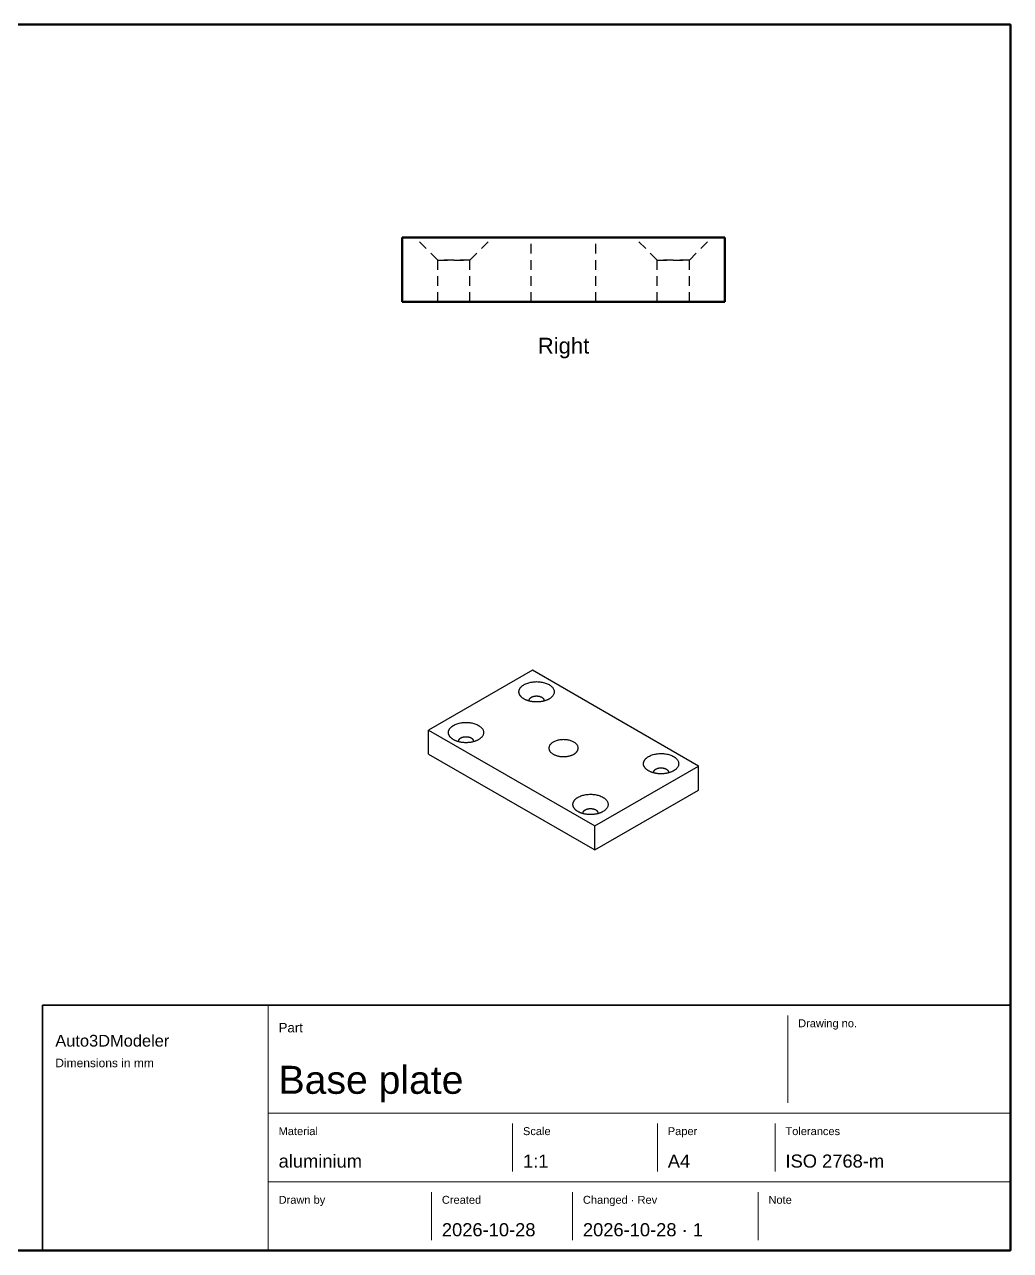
# Model space of a CAD drawing. Header units: millimetres. Extents: x 10 to 287, y 10 to 200.
# Drawn here: x 134.2 to 287, y 10 to 200 of the extents above; entities that cross this region are included whole.
import ezdxf
from ezdxf.enums import TextEntityAlignment as Align

# ---------------------------------------------------------------- set-up
doc = ezdxf.new("R2010")
doc.units = ezdxf.units.MM
doc.linetypes.add('HIDDEN', pattern=[2.5, 1.5, -1])
for name, color, linetype, lineweight in [('frame', 7, 'CONTINUOUS', 35), ('hidden', 8, 'HIDDEN', 25), ('text', 7, 'CONTINUOUS', 18), ('visible', 7, 'CONTINUOUS', 50)]:
    doc.layers.add(name, color=color, linetype=linetype, lineweight=lineweight)
doc.styles.get("Standard").update_dxf_attribs({"font": 'arial.ttf'})

msp = doc.modelspace()

# ---------------------------------------------------------------- linework, layer by layer
at = {"layer": 'frame', "lineweight": 13}
for p, q in [((172, 48), (172, 10)), ((252.5, 46.4), (252.5, 32.88)), ((172, 31.28), (287, 31.28)), ((209.866, 29.68), (209.866, 22.24)), ((232.305, 29.68), (232.305, 22.24)), ((250.537, 29.68), (250.537, 22.24)), ((172, 20.64), (287, 20.64)), ((197.3, 19.04), (197.3, 11.6)), ((219.15, 19.04), (219.15, 11.6)), ((247.9, 19.04), (247.9, 11.6))]:
    msp.add_line(p, q, dxfattribs=at)
at = {"layer": 'frame', "lineweight": 50}
msp.add_lwpolyline([(10, 200), (287, 200), (287, 10), (10, 10)], close=True, dxfattribs=at)
at = {"layer": 'frame', "lineweight": 35}
msp.add_lwpolyline([(137, 48), (287, 48), (287, 10), (137, 10)], close=True, dxfattribs=at)
at = {"layer": 'hidden'}
for points in [[(192.75, 157), (192.75, 167)], [(242.75, 167), (192.75, 167)], [(206.75, 167), (194.75, 167)], [(194.75, 167), (200.75, 167)], [(206.75, 167), (194.75, 167)], [(194.75, 167), (200.75, 167)], [(198.25, 163.5), (194.75, 167)], [(198.25, 163.5), (194.75, 167)], [(200.75, 167), (206.75, 167)], [(200.75, 167), (206.75, 167)], [(203.25, 163.5), (206.75, 167)], [(203.25, 163.5), (206.75, 167)], [(222.75, 167), (212.75, 167)], [(212.75, 167), (217.75, 167)], [(212.75, 157), (212.75, 167)], [(217.75, 167), (222.75, 167)], [(222.75, 157), (222.75, 167)], [(240.75, 167), (228.75, 167)], [(228.75, 167), (234.75, 167)], [(240.75, 167), (228.75, 167)], [(228.75, 167), (234.75, 167)], [(232.25, 163.5), (228.75, 167)], [(232.25, 163.5), (228.75, 167)], [(234.75, 167), (240.75, 167)], [(234.75, 167), (240.75, 167)], [(237.25, 163.5), (240.75, 167)], [(237.25, 163.5), (240.75, 167)], [(242.75, 157), (242.75, 167)], [(200.75, 163.5), (198.25, 163.5)], [(198.25, 163.5), (200.75, 163.5)], [(200.75, 163.5), (198.25, 163.5)], [(198.25, 163.5), (200.75, 163.5)], [(198.25, 157), (198.25, 163.5)], [(198.25, 157), (198.25, 163.5)], [(200.75, 163.5), (203.25, 163.5)], [(203.25, 163.5), (200.75, 163.5)], [(200.75, 163.5), (203.25, 163.5)], [(203.25, 163.5), (200.75, 163.5)], [(203.25, 157), (203.25, 163.5)], [(203.25, 157), (203.25, 163.5)], [(234.75, 163.5), (232.25, 163.5)], [(232.25, 163.5), (234.75, 163.5)], [(234.75, 163.5), (232.25, 163.5)], [(232.25, 163.5), (234.75, 163.5)], [(232.25, 157), (232.25, 163.5)], [(232.25, 157), (232.25, 163.5)], [(234.75, 163.5), (237.25, 163.5)], [(237.25, 163.5), (234.75, 163.5)], [(234.75, 163.5), (237.25, 163.5)], [(237.25, 163.5), (234.75, 163.5)], [(237.25, 157), (237.25, 163.5)], [(237.25, 157), (237.25, 163.5)], [(242.75, 157), (192.75, 157)], [(203.25, 157), (198.25, 157)], [(198.25, 157), (200.75, 157)], [(203.25, 157), (198.25, 157)], [(198.25, 157), (200.75, 157)], [(200.75, 157), (203.25, 157)], [(200.75, 157), (203.25, 157)], [(222.75, 157), (212.75, 157)], [(212.75, 157), (217.75, 157)], [(217.75, 157), (222.75, 157)], [(237.25, 157), (232.25, 157)], [(232.25, 157), (234.75, 157)], [(237.25, 157), (232.25, 157)], [(232.25, 157), (234.75, 157)], [(234.75, 157), (237.25, 157)], [(234.75, 157), (237.25, 157)]]:
    msp.add_lwpolyline(points, dxfattribs=at)
at = {"layer": 'visible', "lineweight": 50}
for points in [[(192.75, 157), (192.75, 167)], [(192.75, 167), (242.75, 167)], [(242.75, 157), (242.75, 167)], [(192.75, 157), (242.75, 157)]]:
    msp.add_lwpolyline(points, dxfattribs=at)
at = {"layer": 'visible', "lineweight": 30}
for points in [[(212.927, 99.923), (196.85, 90.641)], [(238.65, 85.072), (212.927, 99.923)], [(211.641, 95.468), (211.578, 95.505), (211.519, 95.543), (211.461, 95.582), (211.405, 95.623), (211.352, 95.664), (211.302, 95.706), (211.253, 95.749), (211.207, 95.794), (211.164, 95.839), (211.123, 95.885), (211.085, 95.931), (211.049, 95.979), (211.016, 96.026), (210.986, 96.075), (210.959, 96.124), (210.935, 96.174), (210.913, 96.224), (210.894, 96.274), (210.878, 96.325), (210.865, 96.376), (210.855, 96.427), (210.847, 96.478), (210.843, 96.53), (210.842, 96.582), (210.843, 96.633), (210.847, 96.684), (210.855, 96.736), (210.865, 96.787), (210.878, 96.838), (210.894, 96.889), (210.913, 96.939), (210.935, 96.989), (210.959, 97.039), (210.986, 97.088), (211.016, 97.136), (211.049, 97.184), (211.085, 97.231), (211.123, 97.278), (211.164, 97.324), (211.207, 97.369), (211.253, 97.413), (211.302, 97.457), (211.352, 97.499), (211.405, 97.54), (211.461, 97.581), (211.519, 97.62), (211.578, 97.658), (211.641, 97.695)], [(211.641, 97.695), (211.771, 97.766), (211.909, 97.831), (212.054, 97.891), (212.206, 97.946), (212.363, 97.994), (212.526, 98.037), (212.693, 98.073), (212.864, 98.103), (213.038, 98.126), (213.214, 98.143), (213.391, 98.153), (213.57, 98.157), (213.748, 98.153), (213.926, 98.143), (214.102, 98.126), (214.276, 98.103), (214.447, 98.073), (214.614, 98.037), (214.777, 97.994), (214.934, 97.946), (215.086, 97.891), (215.231, 97.831), (215.369, 97.766), (215.499, 97.695), (215.621, 97.62), (215.735, 97.54), (215.838, 97.457), (215.933, 97.369), (216.017, 97.278), (216.091, 97.184), (216.153, 97.088), (216.205, 96.989), (216.246, 96.889), (216.275, 96.787), (216.293, 96.684), (216.299, 96.582), (216.293, 96.478), (216.275, 96.376), (216.246, 96.274), (216.205, 96.174), (216.153, 96.075), (216.091, 95.979), (216.017, 95.885), (215.933, 95.794), (215.838, 95.706), (215.735, 95.623), (215.621, 95.543), (215.499, 95.468)], [(215.499, 95.468), (215.435, 95.432), (215.369, 95.397), (215.301, 95.364), (215.231, 95.332), (215.159, 95.301), (215.086, 95.272), (215.011, 95.244), (214.934, 95.217), (214.856, 95.192), (214.777, 95.169), (214.696, 95.147), (214.614, 95.126), (214.531, 95.107), (214.447, 95.09), (214.362, 95.074), (214.276, 95.06), (214.19, 95.047), (214.102, 95.036), (214.014, 95.027), (213.926, 95.02), (213.838, 95.014), (213.748, 95.01), (213.659, 95.007), (213.57, 95.006), (213.481, 95.007), (213.391, 95.01), (213.303, 95.014), (213.214, 95.02), (213.125, 95.027), (213.038, 95.036), (212.95, 95.047), (212.864, 95.06), (212.778, 95.074), (212.693, 95.09), (212.609, 95.107), (212.526, 95.126), (212.444, 95.147), (212.363, 95.169), (212.284, 95.192), (212.206, 95.217), (212.129, 95.244), (212.054, 95.272), (211.981, 95.301), (211.909, 95.332), (211.839, 95.364), (211.771, 95.397), (211.705, 95.432), (211.641, 95.468)], [(212.433, 95.282), (212.433, 95.293), (212.434, 95.303), (212.435, 95.314), (212.436, 95.325), (212.437, 95.336), (212.439, 95.346), (212.441, 95.357), (212.443, 95.368), (212.446, 95.378), (212.448, 95.389), (212.452, 95.399), (212.455, 95.41), (212.459, 95.421), (212.463, 95.431), (212.467, 95.442), (212.472, 95.452), (212.477, 95.462), (212.482, 95.473), (212.487, 95.483), (212.493, 95.493), (212.5, 95.503), (212.506, 95.513), (212.513, 95.523), (212.52, 95.533), (212.527, 95.543), (212.534, 95.553), (212.543, 95.563), (212.55, 95.572), (212.559, 95.582), (212.568, 95.591), (212.576, 95.601), (212.586, 95.61), (212.595, 95.619), (212.605, 95.629), (212.614, 95.638), (212.625, 95.647), (212.635, 95.655), (212.646, 95.664), (212.657, 95.673), (212.668, 95.682), (212.679, 95.69), (212.691, 95.699), (212.703, 95.707), (212.715, 95.715), (212.728, 95.723), (212.74, 95.731), (212.753, 95.739), (212.766, 95.746)], [(212.459, 95.143), (212.458, 95.146), (212.457, 95.148), (212.456, 95.152), (212.455, 95.154), (212.454, 95.157), (212.453, 95.16), (212.452, 95.163), (212.451, 95.166), (212.45, 95.168), (212.449, 95.172), (212.448, 95.174), (212.448, 95.177), (212.447, 95.18), (212.446, 95.183), (212.446, 95.186), (212.445, 95.189), (212.444, 95.192), (212.443, 95.195), (212.442, 95.197), (212.442, 95.2), (212.442, 95.203), (212.441, 95.206), (212.44, 95.209), (212.44, 95.212), (212.439, 95.215), (212.439, 95.218), (212.438, 95.221), (212.438, 95.224), (212.437, 95.227), (212.437, 95.229), (212.437, 95.232), (212.436, 95.235), (212.436, 95.238), (212.435, 95.241), (212.435, 95.244), (212.435, 95.247), (212.435, 95.25), (212.434, 95.253), (212.434, 95.256), (212.434, 95.258), (212.434, 95.262), (212.434, 95.264), (212.433, 95.267), (212.433, 95.27), (212.433, 95.273), (212.433, 95.276), (212.433, 95.279), (212.433, 95.282)], [(212.766, 95.746), (212.807, 95.768), (212.849, 95.79), (212.893, 95.809), (212.939, 95.828), (212.985, 95.845), (213.034, 95.861), (213.084, 95.875), (213.135, 95.888), (213.187, 95.9), (213.24, 95.91), (213.294, 95.919), (213.348, 95.926), (213.403, 95.931), (213.459, 95.935), (213.514, 95.938), (213.57, 95.938), (213.626, 95.938), (213.682, 95.935), (213.737, 95.931), (213.792, 95.926), (213.846, 95.919), (213.9, 95.91), (213.953, 95.9), (214.005, 95.888), (214.056, 95.875), (214.106, 95.861), (214.155, 95.845), (214.202, 95.828), (214.247, 95.809), (214.291, 95.79), (214.334, 95.768), (214.374, 95.746), (214.412, 95.723), (214.449, 95.699), (214.483, 95.673), (214.515, 95.647), (214.545, 95.619), (214.572, 95.591), (214.598, 95.563), (214.62, 95.533), (214.64, 95.503), (214.658, 95.473), (214.673, 95.442), (214.685, 95.41), (214.695, 95.378), (214.702, 95.346), (214.706, 95.314), (214.707, 95.282)], [(214.707, 95.282), (214.707, 95.279), (214.707, 95.276), (214.707, 95.273), (214.707, 95.27), (214.707, 95.267), (214.707, 95.264), (214.706, 95.262), (214.706, 95.258), (214.706, 95.256), (214.706, 95.253), (214.706, 95.25), (214.705, 95.247), (214.705, 95.244), (214.705, 95.241), (214.704, 95.238), (214.704, 95.235), (214.703, 95.232), (214.703, 95.229), (214.703, 95.227), (214.702, 95.224), (214.702, 95.221), (214.702, 95.218), (214.701, 95.215), (214.7, 95.212), (214.7, 95.209), (214.699, 95.206), (214.699, 95.203), (214.698, 95.2), (214.697, 95.197), (214.697, 95.195), (214.696, 95.192), (214.695, 95.189), (214.695, 95.186), (214.694, 95.183), (214.693, 95.18), (214.692, 95.177), (214.692, 95.174), (214.691, 95.172), (214.69, 95.168), (214.689, 95.166), (214.688, 95.163), (214.687, 95.16), (214.686, 95.157), (214.685, 95.154), (214.684, 95.152), (214.683, 95.148), (214.682, 95.146), (214.681, 95.143)], [(200.708, 89.156), (200.646, 89.193), (200.586, 89.231), (200.529, 89.271), (200.473, 89.311), (200.42, 89.352), (200.369, 89.395), (200.321, 89.438), (200.275, 89.482), (200.231, 89.527), (200.191, 89.573), (200.153, 89.62), (200.117, 89.667), (200.084, 89.715), (200.054, 89.764), (200.027, 89.813), (200.002, 89.862), (199.981, 89.912), (199.962, 89.962), (199.946, 90.013), (199.933, 90.064), (199.923, 90.115), (199.915, 90.167), (199.911, 90.218), (199.909, 90.27), (199.911, 90.321), (199.915, 90.373), (199.923, 90.424), (199.933, 90.475), (199.946, 90.526), (199.962, 90.577), (199.981, 90.627), (200.002, 90.678), (200.027, 90.727), (200.054, 90.776), (200.084, 90.824), (200.117, 90.873), (200.153, 90.92), (200.191, 90.966), (200.231, 91.012), (200.275, 91.057), (200.321, 91.101), (200.369, 91.145), (200.42, 91.187), (200.473, 91.229), (200.529, 91.269), (200.586, 91.308), (200.646, 91.346), (200.708, 91.384)], [(200.708, 91.384), (200.839, 91.454), (200.977, 91.519), (201.122, 91.579), (201.274, 91.634), (201.431, 91.682), (201.594, 91.725), (201.761, 91.761), (201.932, 91.791), (202.105, 91.815), (202.282, 91.832), (202.459, 91.842), (202.638, 91.845), (202.816, 91.842), (202.994, 91.832), (203.17, 91.815), (203.344, 91.791), (203.515, 91.761), (203.682, 91.725), (203.845, 91.682), (204.002, 91.634), (204.153, 91.579), (204.299, 91.519), (204.437, 91.454), (204.567, 91.384), (204.689, 91.308), (204.802, 91.229), (204.906, 91.145), (205, 91.057), (205.085, 90.966), (205.158, 90.873), (205.221, 90.776), (205.273, 90.678), (205.314, 90.577), (205.343, 90.475), (205.36, 90.373), (205.366, 90.27), (205.36, 90.167), (205.343, 90.064), (205.314, 89.962), (205.273, 89.862), (205.221, 89.764), (205.158, 89.667), (205.085, 89.573), (205, 89.482), (204.906, 89.395), (204.802, 89.311), (204.689, 89.231), (204.567, 89.156)], [(196.85, 86.928), (196.85, 90.641)], [(196.85, 90.641), (222.573, 75.79)], [(201.501, 88.97), (201.501, 88.981), (201.501, 88.992), (201.502, 89.002), (201.503, 89.013), (201.505, 89.024), (201.506, 89.035), (201.508, 89.045), (201.51, 89.056), (201.513, 89.066), (201.516, 89.077), (201.519, 89.088), (201.523, 89.098), (201.526, 89.109), (201.53, 89.119), (201.535, 89.13), (201.54, 89.14), (201.545, 89.151), (201.55, 89.161), (201.555, 89.171), (201.561, 89.181), (201.567, 89.191), (201.574, 89.201), (201.58, 89.211), (201.587, 89.221), (201.595, 89.231), (201.602, 89.241), (201.61, 89.251), (201.618, 89.261), (201.626, 89.27), (201.635, 89.28), (201.644, 89.289), (201.653, 89.298), (201.663, 89.307), (201.672, 89.317), (201.682, 89.326), (201.692, 89.335), (201.703, 89.344), (201.714, 89.352), (201.725, 89.361), (201.736, 89.37), (201.747, 89.378), (201.759, 89.387), (201.771, 89.395), (201.783, 89.403), (201.796, 89.411), (201.808, 89.419), (201.821, 89.427), (201.834, 89.434)], [(201.834, 89.434), (201.874, 89.457), (201.917, 89.477), (201.961, 89.498), (202.006, 89.516), (202.053, 89.533), (202.102, 89.549), (202.152, 89.563), (202.203, 89.577), (202.255, 89.588), (202.308, 89.598), (202.362, 89.607), (202.416, 89.614), (202.471, 89.619), (202.526, 89.623), (202.582, 89.626), (202.638, 89.627), (202.694, 89.626), (202.749, 89.623), (202.805, 89.619), (202.86, 89.614), (202.914, 89.607), (202.968, 89.598), (203.021, 89.588), (203.073, 89.577), (203.124, 89.563), (203.173, 89.549), (203.222, 89.533), (203.269, 89.516), (203.315, 89.498), (203.359, 89.477), (203.401, 89.457), (203.442, 89.434), (203.48, 89.411), (203.517, 89.387), (203.551, 89.361), (203.583, 89.335), (203.613, 89.307), (203.64, 89.28), (203.665, 89.251), (203.688, 89.221), (203.708, 89.191), (203.725, 89.161), (203.74, 89.13), (203.753, 89.098), (203.762, 89.066), (203.769, 89.035), (203.773, 89.002), (203.775, 88.97)], [(204.567, 89.156), (204.503, 89.12), (204.437, 89.086), (204.368, 89.052), (204.299, 89.02), (204.227, 88.989), (204.153, 88.96), (204.078, 88.932), (204.002, 88.905), (203.924, 88.88), (203.845, 88.857), (203.764, 88.835), (203.682, 88.815), (203.599, 88.795), (203.515, 88.778), (203.43, 88.762), (203.344, 88.748), (203.257, 88.736), (203.17, 88.725), (203.082, 88.715), (202.994, 88.708), (202.905, 88.702), (202.816, 88.698), (202.727, 88.695), (202.638, 88.694), (202.549, 88.695), (202.459, 88.698), (202.37, 88.702), (202.282, 88.708), (202.193, 88.715), (202.105, 88.725), (202.018, 88.736), (201.932, 88.748), (201.846, 88.762), (201.761, 88.778), (201.676, 88.795), (201.594, 88.815), (201.512, 88.835), (201.431, 88.857), (201.352, 88.88), (201.274, 88.905), (201.197, 88.932), (201.122, 88.96), (201.048, 88.989), (200.977, 89.02), (200.907, 89.052), (200.839, 89.086), (200.772, 89.12), (200.708, 89.156)], [(201.527, 88.831), (201.526, 88.834), (201.525, 88.837), (201.524, 88.84), (201.523, 88.842), (201.522, 88.845), (201.521, 88.848), (201.52, 88.851), (201.519, 88.854), (201.518, 88.857), (201.517, 88.86), (201.516, 88.863), (201.515, 88.865), (201.515, 88.868), (201.514, 88.871), (201.513, 88.874), (201.512, 88.877), (201.512, 88.88), (201.511, 88.883), (201.51, 88.886), (201.51, 88.889), (201.509, 88.891), (201.509, 88.895), (201.508, 88.897), (201.507, 88.9), (201.507, 88.903), (201.506, 88.906), (201.506, 88.909), (201.505, 88.912), (201.505, 88.915), (201.505, 88.918), (201.504, 88.92), (201.504, 88.924), (201.504, 88.926), (201.503, 88.93), (201.503, 88.932), (201.503, 88.935), (201.502, 88.938), (201.502, 88.941), (201.502, 88.944), (201.502, 88.947), (201.501, 88.95), (201.501, 88.953), (201.501, 88.955), (201.501, 88.959), (201.501, 88.961), (201.501, 88.965), (201.501, 88.967), (201.501, 88.97)], [(203.775, 88.97), (203.775, 88.967), (203.775, 88.965), (203.775, 88.961), (203.775, 88.959), (203.774, 88.955), (203.774, 88.953), (203.774, 88.95), (203.774, 88.947), (203.774, 88.944), (203.774, 88.941), (203.773, 88.938), (203.773, 88.935), (203.773, 88.932), (203.772, 88.93), (203.772, 88.926), (203.772, 88.924), (203.771, 88.92), (203.771, 88.918), (203.77, 88.915), (203.77, 88.912), (203.77, 88.909), (203.769, 88.906), (203.769, 88.903), (203.768, 88.9), (203.768, 88.897), (203.767, 88.895), (203.766, 88.891), (203.766, 88.889), (203.765, 88.886), (203.765, 88.883), (203.764, 88.88), (203.763, 88.877), (203.762, 88.874), (203.761, 88.871), (203.761, 88.868), (203.76, 88.865), (203.759, 88.863), (203.758, 88.86), (203.757, 88.857), (203.756, 88.854), (203.755, 88.851), (203.755, 88.848), (203.754, 88.845), (203.753, 88.842), (203.752, 88.84), (203.751, 88.837), (203.75, 88.834), (203.749, 88.831)], [(220.024, 87.856), (220.019, 87.942), (220.004, 88.028), (219.98, 88.112), (219.946, 88.196), (219.903, 88.278), (219.85, 88.359), (219.789, 88.437), (219.719, 88.513), (219.64, 88.586), (219.554, 88.655), (219.459, 88.722), (219.358, 88.784), (219.249, 88.843), (219.134, 88.898), (219.013, 88.948), (218.887, 88.993), (218.755, 89.034), (218.62, 89.069), (218.481, 89.1), (218.338, 89.124), (218.193, 89.144), (218.047, 89.158), (217.899, 89.166), (217.75, 89.169), (217.601, 89.166), (217.453, 89.158), (217.307, 89.144), (217.162, 89.124), (217.019, 89.1), (216.88, 89.069), (216.745, 89.034), (216.613, 88.993), (216.487, 88.948), (216.366, 88.898), (216.251, 88.843), (216.142, 88.784), (216.041, 88.722), (215.946, 88.655), (215.86, 88.586), (215.781, 88.513), (215.711, 88.437), (215.65, 88.359), (215.597, 88.278), (215.554, 88.196), (215.52, 88.112), (215.496, 88.028), (215.481, 87.942), (215.476, 87.856)], [(215.476, 87.856), (215.479, 87.792), (215.487, 87.728), (215.501, 87.664), (215.52, 87.6), (215.545, 87.538), (215.574, 87.475), (215.609, 87.414), (215.65, 87.354), (215.695, 87.295), (215.745, 87.238), (215.8, 87.182), (215.86, 87.127), (215.924, 87.074), (215.992, 87.024), (216.065, 86.975), (216.142, 86.928), (216.223, 86.884), (216.308, 86.841), (216.396, 86.802), (216.487, 86.765), (216.581, 86.731), (216.678, 86.699), (216.778, 86.67), (216.88, 86.644), (216.984, 86.62), (217.09, 86.6), (217.198, 86.583), (217.307, 86.569), (217.416, 86.558), (217.527, 86.55), (217.639, 86.545), (217.75, 86.544), (217.861, 86.545), (217.973, 86.55), (218.084, 86.558), (218.193, 86.569), (218.302, 86.583), (218.41, 86.6), (218.516, 86.62), (218.62, 86.644), (218.722, 86.67), (218.822, 86.699), (218.919, 86.731), (219.013, 86.765), (219.104, 86.802), (219.192, 86.841), (219.277, 86.884), (219.358, 86.928)], [(219.358, 86.928), (219.384, 86.943), (219.409, 86.959), (219.435, 86.975), (219.459, 86.991), (219.484, 87.007), (219.508, 87.024), (219.531, 87.04), (219.554, 87.057), (219.576, 87.074), (219.598, 87.092), (219.619, 87.109), (219.64, 87.127), (219.661, 87.145), (219.681, 87.163), (219.7, 87.182), (219.719, 87.2), (219.737, 87.219), (219.755, 87.238), (219.773, 87.257), (219.789, 87.276), (219.805, 87.295), (219.821, 87.315), (219.836, 87.334), (219.85, 87.354), (219.864, 87.374), (219.878, 87.394), (219.891, 87.414), (219.903, 87.434), (219.914, 87.455), (219.926, 87.475), (219.936, 87.496), (219.946, 87.517), (219.955, 87.538), (219.964, 87.558), (219.972, 87.579), (219.98, 87.6), (219.987, 87.621), (219.993, 87.643), (219.999, 87.664), (220.004, 87.685), (220.009, 87.706), (220.013, 87.728), (220.016, 87.749), (220.019, 87.77), (220.021, 87.792), (220.022, 87.814), (220.023, 87.835), (220.024, 87.856)], [(196.85, 86.928), (222.573, 72.077)], [(230.933, 84.329), (230.871, 84.366), (230.811, 84.405), (230.753, 84.444), (230.698, 84.484), (230.645, 84.526), (230.594, 84.568), (230.545, 84.611), (230.5, 84.656), (230.456, 84.701), (230.415, 84.747), (230.377, 84.793), (230.342, 84.84), (230.309, 84.888), (230.279, 84.937), (230.251, 84.986), (230.227, 85.035), (230.205, 85.085), (230.186, 85.136), (230.17, 85.186), (230.157, 85.238), (230.147, 85.289), (230.14, 85.34), (230.135, 85.391), (230.134, 85.443), (230.135, 85.495), (230.14, 85.546), (230.147, 85.597), (230.157, 85.649), (230.17, 85.7), (230.186, 85.751), (230.205, 85.801), (230.227, 85.851), (230.251, 85.9), (230.279, 85.949), (230.309, 85.998), (230.342, 86.046), (230.377, 86.093), (230.415, 86.14), (230.456, 86.186), (230.5, 86.231), (230.545, 86.275), (230.594, 86.318), (230.645, 86.36), (230.698, 86.402), (230.753, 86.442), (230.811, 86.482), (230.871, 86.52), (230.933, 86.557)], [(230.933, 86.557), (231.063, 86.627), (231.201, 86.693), (231.347, 86.753), (231.498, 86.807), (231.655, 86.856), (231.818, 86.898), (231.985, 86.935), (232.156, 86.965), (232.33, 86.988), (232.506, 87.005), (232.684, 87.015), (232.862, 87.018), (233.041, 87.015), (233.218, 87.005), (233.395, 86.988), (233.568, 86.965), (233.739, 86.935), (233.906, 86.898), (234.069, 86.856), (234.226, 86.807), (234.378, 86.753), (234.523, 86.693), (234.661, 86.627), (234.792, 86.557), (234.914, 86.482), (235.027, 86.402), (235.131, 86.318), (235.225, 86.231), (235.309, 86.14), (235.383, 86.046), (235.446, 85.949), (235.498, 85.851), (235.538, 85.751), (235.567, 85.649), (235.585, 85.546), (235.591, 85.443), (235.585, 85.34), (235.567, 85.238), (235.538, 85.136), (235.498, 85.035), (235.446, 84.937), (235.383, 84.84), (235.309, 84.747), (235.225, 84.656), (235.131, 84.568), (235.027, 84.484), (234.914, 84.405), (234.792, 84.329)], [(222.573, 75.79), (238.65, 85.072)], [(234.792, 84.329), (234.728, 84.293), (234.661, 84.259), (234.593, 84.225), (234.523, 84.193), (234.452, 84.163), (234.378, 84.133), (234.303, 84.105), (234.226, 84.079), (234.148, 84.054), (234.069, 84.03), (233.988, 84.008), (233.906, 83.988), (233.824, 83.969), (233.739, 83.951), (233.654, 83.936), (233.568, 83.922), (233.482, 83.909), (233.395, 83.898), (233.307, 83.889), (233.218, 83.881), (233.13, 83.875), (233.041, 83.871), (232.951, 83.868), (232.862, 83.868), (232.773, 83.868), (232.684, 83.871), (232.595, 83.875), (232.506, 83.881), (232.418, 83.889), (232.33, 83.898), (232.243, 83.909), (232.156, 83.922), (232.07, 83.936), (231.985, 83.951), (231.901, 83.969), (231.818, 83.988), (231.736, 84.008), (231.655, 84.03), (231.576, 84.054), (231.498, 84.079), (231.422, 84.105), (231.347, 84.133), (231.273, 84.163), (231.201, 84.193), (231.132, 84.225), (231.063, 84.259), (230.997, 84.293), (230.933, 84.329)], [(231.725, 84.144), (231.725, 84.155), (231.726, 84.165), (231.727, 84.176), (231.728, 84.186), (231.729, 84.197), (231.731, 84.208), (231.733, 84.219), (231.735, 84.229), (231.738, 84.24), (231.74, 84.25), (231.744, 84.261), (231.747, 84.272), (231.751, 84.282), (231.755, 84.293), (231.76, 84.303), (231.764, 84.314), (231.769, 84.324), (231.775, 84.334), (231.78, 84.345), (231.786, 84.355), (231.792, 84.365), (231.798, 84.375), (231.805, 84.385), (231.812, 84.395), (231.819, 84.405), (231.827, 84.415), (231.835, 84.424), (231.843, 84.434), (231.851, 84.443), (231.86, 84.453), (231.869, 84.462), (231.878, 84.472), (231.887, 84.481), (231.897, 84.49), (231.907, 84.499), (231.917, 84.508), (231.927, 84.517), (231.938, 84.526), (231.949, 84.535), (231.961, 84.543), (231.972, 84.551), (231.983, 84.56), (231.996, 84.568), (232.007, 84.576), (232.02, 84.584), (232.032, 84.592), (232.046, 84.6), (232.058, 84.608)], [(231.751, 84.004), (231.75, 84.007), (231.749, 84.01), (231.748, 84.013), (231.747, 84.016), (231.746, 84.019), (231.745, 84.022), (231.745, 84.024), (231.744, 84.027), (231.743, 84.03), (231.742, 84.033), (231.741, 84.036), (231.74, 84.039), (231.739, 84.042), (231.739, 84.044), (231.738, 84.048), (231.737, 84.05), (231.736, 84.053), (231.735, 84.056), (231.735, 84.059), (231.734, 84.062), (231.734, 84.065), (231.733, 84.068), (231.732, 84.071), (231.732, 84.074), (231.731, 84.076), (231.731, 84.079), (231.73, 84.082), (231.73, 84.085), (231.73, 84.088), (231.729, 84.091), (231.729, 84.094), (231.728, 84.097), (231.728, 84.1), (231.728, 84.103), (231.727, 84.105), (231.727, 84.109), (231.727, 84.111), (231.726, 84.114), (231.726, 84.117), (231.726, 84.12), (231.726, 84.123), (231.726, 84.126), (231.726, 84.129), (231.725, 84.132), (231.725, 84.135), (231.725, 84.138), (231.725, 84.141), (231.725, 84.144)], [(232.058, 84.608), (232.099, 84.63), (232.141, 84.651), (232.185, 84.671), (232.231, 84.689), (232.278, 84.707), (232.327, 84.722), (232.376, 84.737), (232.427, 84.75), (232.479, 84.762), (232.532, 84.772), (232.586, 84.78), (232.64, 84.787), (232.695, 84.793), (232.751, 84.797), (232.806, 84.799), (232.862, 84.8), (232.918, 84.799), (232.974, 84.797), (233.029, 84.793), (233.084, 84.787), (233.138, 84.78), (233.192, 84.772), (233.245, 84.762), (233.297, 84.75), (233.348, 84.737), (233.398, 84.722), (233.447, 84.707), (233.494, 84.689), (233.539, 84.671), (233.583, 84.651), (233.626, 84.63), (233.666, 84.608), (233.704, 84.584), (233.741, 84.56), (233.775, 84.535), (233.808, 84.508), (233.837, 84.481), (233.865, 84.453), (233.89, 84.424), (233.913, 84.395), (233.933, 84.365), (233.95, 84.334), (233.965, 84.303), (233.977, 84.272), (233.987, 84.24), (233.994, 84.208), (233.998, 84.176), (233.999, 84.144)], [(233.999, 84.144), (233.999, 84.141), (233.999, 84.138), (233.999, 84.135), (233.999, 84.132), (233.999, 84.129), (233.999, 84.126), (233.999, 84.123), (233.998, 84.12), (233.998, 84.117), (233.998, 84.114), (233.998, 84.111), (233.997, 84.109), (233.997, 84.105), (233.997, 84.103), (233.996, 84.1), (233.996, 84.097), (233.996, 84.094), (233.995, 84.091), (233.995, 84.088), (233.995, 84.085), (233.994, 84.082), (233.994, 84.079), (233.993, 84.076), (233.993, 84.074), (233.992, 84.071), (233.991, 84.068), (233.991, 84.065), (233.99, 84.062), (233.99, 84.059), (233.989, 84.056), (233.988, 84.053), (233.988, 84.05), (233.987, 84.048), (233.986, 84.044), (233.985, 84.042), (233.985, 84.039), (233.984, 84.036), (233.983, 84.033), (233.982, 84.03), (233.981, 84.027), (233.98, 84.024), (233.979, 84.022), (233.978, 84.019), (233.977, 84.016), (233.976, 84.013), (233.975, 84.01), (233.974, 84.007), (233.973, 84.004)], [(238.65, 81.359), (238.65, 85.072)], [(220.001, 78.018), (219.939, 78.054), (219.879, 78.093), (219.821, 78.132), (219.765, 78.172), (219.712, 78.214), (219.662, 78.256), (219.613, 78.299), (219.567, 78.344), (219.524, 78.389), (219.483, 78.435), (219.445, 78.481), (219.409, 78.529), (219.377, 78.576), (219.347, 78.625), (219.319, 78.674), (219.295, 78.724), (219.273, 78.774), (219.254, 78.824), (219.238, 78.875), (219.225, 78.926), (219.215, 78.977), (219.207, 79.028), (219.203, 79.08), (219.201, 79.131), (219.203, 79.183), (219.207, 79.234), (219.215, 79.286), (219.225, 79.337), (219.238, 79.388), (219.254, 79.439), (219.273, 79.489), (219.295, 79.539), (219.319, 79.589), (219.347, 79.638), (219.377, 79.686), (219.409, 79.734), (219.445, 79.781), (219.483, 79.828), (219.524, 79.874), (219.567, 79.919), (219.613, 79.963), (219.662, 80.007), (219.712, 80.049), (219.765, 80.09), (219.821, 80.131), (219.879, 80.17), (219.939, 80.208), (220.001, 80.245)], [(220.001, 80.245), (220.131, 80.316), (220.269, 80.381), (220.414, 80.441), (220.566, 80.495), (220.723, 80.544), (220.886, 80.587), (221.053, 80.623), (221.224, 80.653), (221.398, 80.676), (221.574, 80.693), (221.752, 80.703), (221.93, 80.706), (222.109, 80.703), (222.286, 80.693), (222.462, 80.676), (222.636, 80.653), (222.807, 80.623), (222.974, 80.587), (223.137, 80.544), (223.294, 80.495), (223.446, 80.441), (223.591, 80.381), (223.729, 80.316), (223.859, 80.245), (223.981, 80.17), (224.095, 80.09), (224.198, 80.007), (224.293, 79.919), (224.377, 79.828), (224.451, 79.734), (224.514, 79.638), (224.565, 79.539), (224.606, 79.439), (224.635, 79.337), (224.653, 79.234), (224.658, 79.131), (224.653, 79.028), (224.635, 78.926), (224.606, 78.824), (224.565, 78.724), (224.514, 78.625), (224.451, 78.529), (224.377, 78.435), (224.293, 78.344), (224.198, 78.256), (224.095, 78.172), (223.981, 78.093), (223.859, 78.018)], [(222.573, 72.077), (238.65, 81.359)], [(223.859, 78.018), (223.795, 77.982), (223.729, 77.947), (223.661, 77.914), (223.591, 77.882), (223.519, 77.851), (223.446, 77.822), (223.371, 77.794), (223.294, 77.767), (223.216, 77.742), (223.137, 77.718), (223.056, 77.697), (222.974, 77.676), (222.891, 77.657), (222.807, 77.64), (222.722, 77.624), (222.636, 77.61), (222.55, 77.597), (222.462, 77.586), (222.375, 77.577), (222.286, 77.57), (222.197, 77.564), (222.109, 77.56), (222.019, 77.557), (221.93, 77.556), (221.841, 77.557), (221.752, 77.56), (221.662, 77.564), (221.574, 77.57), (221.486, 77.577), (221.398, 77.586), (221.31, 77.597), (221.224, 77.61), (221.138, 77.624), (221.053, 77.64), (220.969, 77.657), (220.886, 77.676), (220.804, 77.697), (220.723, 77.718), (220.644, 77.742), (220.566, 77.767), (220.489, 77.794), (220.414, 77.822), (220.341, 77.851), (220.269, 77.882), (220.199, 77.914), (220.131, 77.947), (220.065, 77.982), (220.001, 78.018)], [(220.793, 77.832), (220.793, 77.842), (220.794, 77.853), (220.794, 77.864), (220.796, 77.875), (220.797, 77.886), (220.798, 77.896), (220.801, 77.907), (220.803, 77.918), (220.805, 77.928), (220.808, 77.939), (220.812, 77.949), (220.815, 77.96), (220.819, 77.97), (220.823, 77.981), (220.827, 77.991), (220.832, 78.002), (220.837, 78.012), (220.842, 78.023), (220.848, 78.033), (220.853, 78.043), (220.86, 78.053), (220.866, 78.063), (220.873, 78.073), (220.88, 78.083), (220.887, 78.093), (220.894, 78.103), (220.902, 78.113), (220.91, 78.122), (220.919, 78.132), (220.928, 78.141), (220.936, 78.151), (220.945, 78.16), (220.955, 78.169), (220.964, 78.179), (220.974, 78.188), (220.985, 78.196), (220.995, 78.205), (221.006, 78.214), (221.017, 78.223), (221.028, 78.231), (221.039, 78.24), (221.051, 78.248), (221.063, 78.256), (221.075, 78.264), (221.088, 78.273), (221.1, 78.28), (221.113, 78.288), (221.126, 78.296)], [(221.126, 78.296), (221.166, 78.318), (221.209, 78.339), (221.253, 78.359), (221.298, 78.378), (221.345, 78.395), (221.394, 78.411), (221.444, 78.425), (221.495, 78.438), (221.547, 78.45), (221.6, 78.46), (221.654, 78.469), (221.708, 78.475), (221.763, 78.481), (221.818, 78.485), (221.874, 78.487), (221.93, 78.488), (221.986, 78.487), (222.041, 78.485), (222.097, 78.481), (222.152, 78.475), (222.206, 78.469), (222.26, 78.46), (222.313, 78.45), (222.365, 78.438), (222.416, 78.425), (222.466, 78.411), (222.515, 78.395), (222.561, 78.378), (222.607, 78.359), (222.651, 78.339), (222.693, 78.318), (222.734, 78.296), (222.772, 78.273), (222.809, 78.248), (222.843, 78.223), (222.875, 78.196), (222.905, 78.169), (222.932, 78.141), (222.957, 78.113), (222.98, 78.083), (223, 78.053), (223.018, 78.023), (223.033, 77.991), (223.045, 77.96), (223.054, 77.928), (223.061, 77.896), (223.065, 77.864), (223.067, 77.832)], [(220.819, 77.692), (220.818, 77.696), (220.817, 77.698), (220.816, 77.701), (220.815, 77.704), (220.814, 77.707), (220.813, 77.71), (220.812, 77.712), (220.811, 77.716), (220.81, 77.718), (220.809, 77.721), (220.808, 77.724), (220.808, 77.727), (220.807, 77.73), (220.806, 77.733), (220.805, 77.736), (220.805, 77.739), (220.804, 77.742), (220.803, 77.744), (220.803, 77.747), (220.802, 77.75), (220.801, 77.753), (220.801, 77.756), (220.8, 77.759), (220.8, 77.762), (220.799, 77.765), (220.798, 77.767), (220.798, 77.771), (220.798, 77.773), (220.797, 77.777), (220.797, 77.779), (220.797, 77.782), (220.796, 77.785), (220.796, 77.788), (220.795, 77.791), (220.795, 77.794), (220.795, 77.797), (220.794, 77.8), (220.794, 77.802), (220.794, 77.806), (220.794, 77.808), (220.794, 77.812), (220.793, 77.814), (220.793, 77.817), (220.793, 77.82), (220.793, 77.823), (220.793, 77.826), (220.793, 77.829), (220.793, 77.832)], [(223.067, 77.832), (223.067, 77.829), (223.067, 77.826), (223.067, 77.823), (223.067, 77.82), (223.067, 77.817), (223.066, 77.814), (223.066, 77.812), (223.066, 77.808), (223.066, 77.806), (223.066, 77.802), (223.065, 77.8), (223.065, 77.797), (223.065, 77.794), (223.065, 77.791), (223.064, 77.788), (223.064, 77.785), (223.063, 77.782), (223.063, 77.779), (223.063, 77.777), (223.062, 77.773), (223.062, 77.771), (223.061, 77.767), (223.061, 77.765), (223.06, 77.762), (223.06, 77.759), (223.059, 77.756), (223.058, 77.753), (223.058, 77.75), (223.058, 77.747), (223.057, 77.744), (223.056, 77.742), (223.055, 77.739), (223.054, 77.736), (223.054, 77.733), (223.053, 77.73), (223.052, 77.727), (223.052, 77.724), (223.051, 77.721), (223.05, 77.718), (223.049, 77.716), (223.048, 77.712), (223.047, 77.71), (223.046, 77.707), (223.045, 77.704), (223.044, 77.701), (223.043, 77.698), (223.042, 77.696), (223.041, 77.692)], [(222.573, 72.077), (222.573, 75.79)]]:
    msp.add_lwpolyline(points, dxfattribs=at)

# ---------------------------------------------------------------- texts
at = {"layer": 'text'}
msp.add_text('Right', height=2.45, dxfattribs=at).set_placement((217.75, 149), align=Align.CENTER)
for s, height, p in [('Drawing no.', 1.225, (254.1, 44.6)), ('Part', 1.47, (173.6, 43.8)), ('Auto3DModeler', 1.82, (139, 41.6)), ('Dimensions in mm', 1.33, (139, 38.4)), ('Base plate', 4.34, (173.6, 34.28)), ('Material', 1.225, (173.6, 27.88)), ('Scale', 1.225, (211.466, 27.88)), ('Paper', 1.225, (233.905, 27.88)), ('Tolerances', 1.225, (252.137, 27.88)), ('aluminium', 2.03, (173.6, 22.84)), ('1:1', 2.03, (211.466, 22.84)), ('A4', 2.03, (233.905, 22.84)), ('ISO 2768-m', 2.03, (252.137, 22.84)), ('Drawn by', 1.225, (173.6, 17.24)), ('Created', 1.225, (198.9, 17.24)), ('Changed · Rev', 1.225, (220.75, 17.24)), ('Note', 1.225, (249.5, 17.24)), ('2026-10-28', 2.03, (198.9, 12.2)), ('2026-10-28 · 1', 2.03, (220.75, 12.2))]:
    msp.add_text(s, height=height, dxfattribs=at).set_placement(p)

doc.saveas('drawing.dxf')
